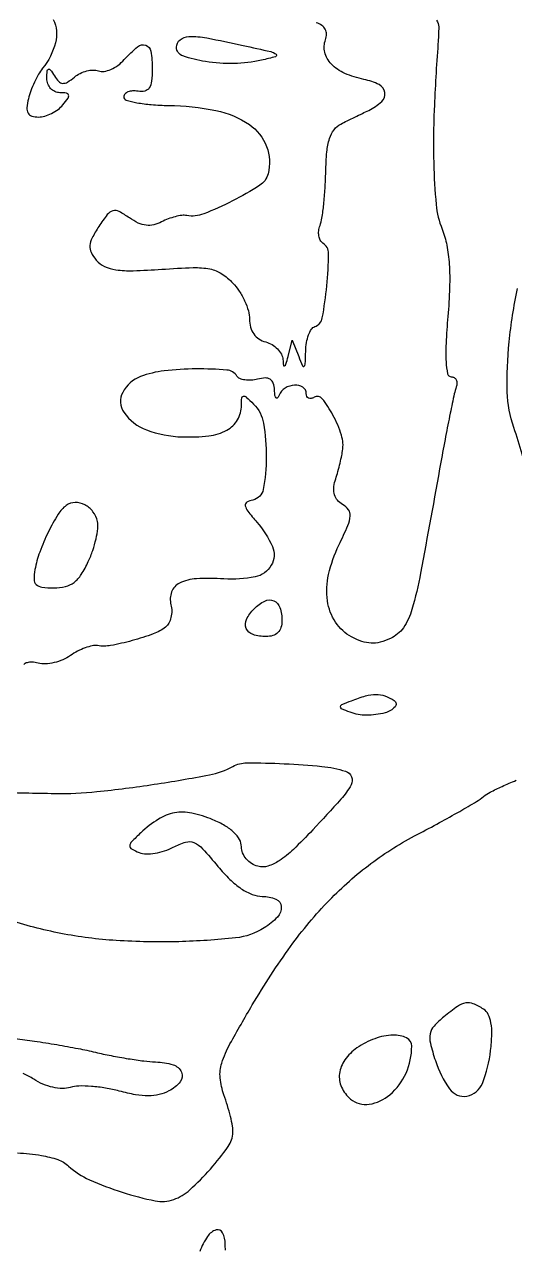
# Model space of a CAD drawing. Extents: x 0 to 5034, y 0 to 2560.
# Drawn here: x 4847.2 to 4907.7, y 1812 to 1962.4 of the extents above; entities that cross this region are included whole.
import ezdxf

# ---------------------------------------------------------------- set-up
doc = ezdxf.new("R2010")
doc.units = 0

msp = doc.modelspace()

# ---------------------------------------------------------------- linework, layer by layer
for points in [[(4850.793555, 1963.021251, -0.181928), (4851.08198, 1960.145575, -0.104784), (4849.489029, 1957, 0.039388), (4848.986918, 1956.264227, 0.020631), (4848.475804, 1955.279687, 0.020392), (4848.032225, 1954.221116, 0.029352), (4847.734649, 1953.25, 0.037762), (4847.553889, 1952.152035, 0.148628), (4847.693504, 1951.4886, 0.196257), (4848.146539, 1951.121726, 0.073408), (4848.971175, 1951, 0.070505), (4849.745355, 1951.109713, 0.044599), (4850.596766, 1951.440625, 0.044004), (4851.392203, 1951.92589, 0.060659), (4852, 1952.5, 0.020633), (4852.618371, 1953.310961, 0.217533), (4852.691858, 1953.71069, 0.304492), (4852.434686, 1953.942264, 0.035496), (4851.622445, 1954, -0.107306), (4851.004632, 1954.134135, -0.10042), (4850.481091, 1954.514062, -0.096718), (4850.132895, 1955.081944, -0.091742), (4850.015313, 1955.75, -0.01312), (4850.048091, 1956.68645, -0.304309), (4850.202142, 1956.888239, -0.330568), (4850.434072, 1956.813799, -0.014385), (4850.939097, 1956.064302, 0.050784), (4851.480225, 1955.375141, 0.189171), (4851.972414, 1955.149567, 0.156345), (4852.549057, 1955.299489, 0.032057), (4853.41105, 1955.926178, -0.058913), (4854.11442, 1956.382028, -0.052543), (4854.932024, 1956.682661, -0.055673), (4855.735554, 1956.792731, -0.098142), (4856.393309, 1956.679315, 0.133554), (4857.064109, 1956.61142, 0.062165), (4857.909074, 1956.862496, 0.055101), (4858.786768, 1957.368645, 0.050554), (4859.561032, 1958.067439, -0.033145), (4861.202591, 1959.655917, -0.260742), (4862.205916, 1959.851556, -0.283236), (4862.83812, 1959.102849, -0.037321), (4863, 1956.937142, -0.025867), (4862.921378, 1955.418417, -0.115661), (4862.631359, 1954.581934, -0.19606), (4862.092995, 1954.19796, -0.100374), (4861.25, 1954.170756, 0.053378), (4860.580233, 1954.211773, 0.082352), (4860.014063, 1954.091203, 0.11259), (4859.637822, 1953.83469, 0.189255), (4859.5, 1953.483614, 0.330559), (4859.788476, 1953.094947, 0.026043), (4861.115625, 1952.767756, 0.027325), (4862.891683, 1952.52651, 0.016817), (4865, 1952.427896, -0.045993), (4870.853733, 1951.810801, -0.101444), (4874.977258, 1950.071531, -0.151862), (4877.101109, 1947.379871, -0.156864), (4877.288795, 1943.996352, -0.189363), (4876.262392, 1942.588826, -0.023322), (4872.898338, 1940.663615, -0.025455), (4869.346023, 1939.067609, -0.137577), (4867.261314, 1938.862811, 0.075087), (4866.656273, 1938.878316, 0.030199), (4865.841084, 1938.726057, 0.029044), (4864.967754, 1938.452935, 0.032568), (4864.16592, 1938.088798, -0.064264), (4863.185654, 1937.716411, -0.089398), (4862.250239, 1937.663625, -0.0802), (4861.281552, 1937.94428, -0.042263), (4860.195874, 1938.575358, 0.032043), (4858.91559, 1939.354942, 0.19101), (4858.152635, 1939.435664, 0.160083), (4857.463915, 1938.97499, 0.02094), (4856.422978, 1937.522793, 0.024045), (4855.586776, 1936.102014, 0.10204), (4855.315128, 1935.159113, 0.136315), (4855.477193, 1934.333521, 0.057044), (4856.102556, 1933.376428, 0.111148), (4857.113087, 1932.597506, 0.074135), (4858.520116, 1932.181771, 0.042404), (4860.651574, 1932.065409, 0.010303), (4864.175046, 1932.244637, -0.009862), (4868.059464, 1932.445661, -0.055759), (4870.123944, 1932.281355, -0.095383), (4871.56586, 1931.703743, -0.061428), (4872.9542, 1930.548752, -0.045262), (4873.73724, 1929.547542, -0.035748), (4874.399046, 1928.341278, -0.036859), (4874.853254, 1927.1222, -0.07086), (4875, 1926.091929, 0.067295), (4875.134108, 1925.100022, 0.088003), (4875.526747, 1924.275286, 0.092259), (4876.161545, 1923.663527, 0.081969), (4877, 1923.289749, -0.06955), (4877.773225, 1922.967696, -0.065423), (4878.446575, 1922.44057, -0.069834), (4878.922341, 1921.796884, -0.106946), (4879.116001, 1921.133369, 0.016441), (4879.191521, 1920.408283, 0.532713), (4879.325427, 1920.342739, 0.19297), (4879.489003, 1920.551005, 0.007683), (4879.750794, 1921.5), (4880.269584, 1923.5), (4881.064507, 1921.5, 0.007975), (4881.547371, 1920.339407, 0.488336), (4881.736656, 1920.290663, 0.2214), (4881.874031, 1920.555495, 0.004098), (4881.929715, 1922.166667, -0.036349), (4882.033658, 1923.212997, -0.045793), (4882.286808, 1924.152485, -0.052737), (4882.639293, 1924.86375, -0.172575), (4883.046653, 1925.182218, 0.273747), (4883.976642, 1926.254085, 0.020809), (4884.5283, 1930.207962, 0.020994), (4884.747963, 1934.195287, 0.26342), (4884.047918, 1935.470385, -0.13456), (4883.72638, 1935.815733, -0.080033), (4883.547072, 1936.352366, -0.070046), (4883.532416, 1936.992679, -0.062438), (4883.691796, 1937.639217, 0.054249), (4883.932607, 1938.551733, 0.010769), (4884.148614, 1940.228917, 0.011285), (4884.314743, 1942.202472, 0.010289), (4884.398122, 1944.243281, -0.017838), (4884.535598, 1946.698854, -0.053273), (4884.866258, 1948.346603, -0.082686), (4885.422209, 1949.442465, -0.120009), (4886.25, 1950.136089, -0.000477), (4887.042555, 1950.526404, -0.000288), (4887.982516, 1950.987525, -0.000289), (4888.916855, 1951.444552, -0.000506), (4889.690481, 1951.821443, 0.069502), (4891.294065, 1952.897696, 0.253385), (4891.694198, 1954.012559, 0.244281), (4890.980962, 1954.988904, 0.065922), (4889.108364, 1955.628327, -0.05428), (4886.73969, 1956.37625, -0.097223), (4885.071127, 1957.537819, -0.132134), (4884.275641, 1958.973141, -0.153627), (4884.371266, 1960.525119, 0.092426), (4884.496002, 1961.202597, 0.124961), (4884.34202, 1961.803431, 0.117647), (4883.909444, 1962.283187, 0.075987), (4883.233141, 1962.610852, -0.014526)], [(4898.056451, 1962.925604, -0.166287), (4898.326863, 1962.108368, -0.01623), (4898.23727, 1960, 0.008551), (4897.768486, 1951.901939, 0.015821), (4897.708643, 1945.313789, 0.018243), (4898.009793, 1940.218758, 0.071905), (4898.752252, 1937.172705, -0.048729), (4899.32325, 1935.225653, -0.030751), (4899.622059, 1932.874312, -0.024777), (4899.66629, 1929.997961, -0.012971), (4899.451126, 1926.422705, 0.00904), (4899.22622, 1923.11897, 0.026708), (4899.234202, 1920.8448, 0.035725), (4899.424854, 1919.367348, 0.356846), (4899.874025, 1919, -0.132151), (4900.242813, 1918.900796, -0.148283), (4900.492874, 1918.632812, -0.123407), (4900.57958, 1918.227644, -0.077769), (4900.487731, 1917.75, 0.033494), (4900.247623, 1916.909423, 0.002364), (4899.746365, 1914.517188, 0.003332), (4899.180652, 1911.655275, 0.002506), (4898.595143, 1908.5, -0.001417), (4896.08871, 1894.827119, -0.023677), (4895.030775, 1890.33874, -0.081841), (4893.96867, 1888.095181, -0.135268), (4892.371178, 1886.759351, -0.043731), (4891.103976, 1886.310923, -0.073276), (4889.982682, 1886.191137, -0.072073), (4888.861619, 1886.399497, -0.040957), (4887.593593, 1886.94991, -0.125177), (4885.603549, 1888.76866, -0.111251), (4884.614664, 1891.398307, -0.090598), (4884.753706, 1894.660206, -0.056754), (4886.019374, 1898.276236, 0.010092), (4887.123291, 1900.68396, 0.080408), (4887.423991, 1901.865346, 0.18549), (4887.204864, 1902.633035, 0.10431), (4886.464695, 1903.279696, -0.086949), (4885.841081, 1903.787782, -0.10385), (4885.473852, 1904.449403, -0.093554), (4885.381849, 1905.258787, -0.058554), (4885.5628, 1906.197864, 0.009371), (4885.831009, 1907.101298, 0.006665), (4886.099002, 1908.123013, 0.006731), (4886.32867, 1909.10512, 0.014212), (4886.474753, 1909.873645, 0.116821), (4886.332901, 1911.808851, 0.046003), (4885.29136, 1914.288211, 0.046918), (4883.962766, 1916.301079, 0.378458), (4882.957412, 1916.473679, -0.087388), (4882.591809, 1916.327975, -0.166252), (4882.28124, 1916.366868, -0.178673), (4882.074283, 1916.583264, -0.102732), (4882, 1916.940983, 0.256354), (4881.580647, 1917.705149, 0.157317), (4880.560848, 1917.970897, 0.12343), (4879.385797, 1917.603836, 0.161091), (4878.662281, 1916.75, -0.073498), (4878.460668, 1916.406107, -0.454677), (4878.280592, 1916.39884, -0.156943), (4878.138563, 1916.695653, -0.023178), (4878.078947, 1917.366631, 0.065878), (4877.930666, 1918.211023, 0.174572), (4877.564625, 1918.691468, 0.15759), (4876.946767, 1918.856801, 0.051203), (4876.000996, 1918.710511, -0.046215), (4875.194768, 1918.577577, -0.054994), (4874.424696, 1918.607491, -0.064046), (4873.801315, 1918.78447, -0.15438), (4873.441979, 1919.09388, 0.239715), (4872.218433, 1919.83845, 0.020488), (4868.43534, 1919.971481, 0.027205), (4864.469782, 1919.732397, 0.062257), (4861.5651, 1919.024751, 0.181389), (4859.361153, 1917.083154, 0.280745), (4859.503091, 1914.624949, 0.154554), (4862.310037, 1912.450775, 0.08037), (4866.702138, 1911.597134, 0.03642), (4869.974779, 1911.732169, 0.094542), (4872.217803, 1912.432341, 0.140832), (4873.520553, 1913.697903, 0.130751), (4874, 1915.5, -0.023479), (4874.042834, 1916.411664, -0.359922), (4874.25, 1916.619048, -0.212313), (4874.6045, 1916.500207, -0.010881), (4875.5, 1915.642857, -0.155201), (4876.72591, 1913.273392, -0.044303), (4877.064821, 1909.096356, -0.043112), (4876.692019, 1905.131886, -0.306659), (4875.410293, 1903.823324, 0.080926), (4874.673566, 1903.54421, 0.317169), (4874.480712, 1903.126882, 0.122074), (4874.782154, 1902.459638, 0.012126), (4875.910293, 1901.09699, -0.075692), (4877.815032, 1898.090236, -0.23938), (4877.684743, 1895.779912, -0.216086), (4875.688176, 1894.357809, -0.063763), (4871.848256, 1894.104254, 0.027907), (4868.451539, 1894.12334, 0.100972), (4866.368078, 1893.588144, 0.193085), (4865.388407, 1892.507908, 0.153928), (4865.309647, 1890.923909, -0.064053), (4865.409211, 1890.149387, -0.059197), (4865.314528, 1889.353036, -0.063197), (4865.049707, 1888.65546, -0.104613), (4864.646765, 1888.174655, -0.07838), (4863.135538, 1887.332569, -0.021513), (4860.531453, 1886.501537, -0.021105), (4857.878457, 1885.897992, -0.086735), (4856.236165, 1885.884117, 0.096383), (4855.60969, 1885.866832, 0.033677), (4854.741143, 1885.610401, 0.031961), (4853.799511, 1885.191797, 0.032211), (4852.921473, 1884.657551, -0.053235), (4851.993871, 1884.145193, -0.042269), (4850.904558, 1883.791704, -0.043652), (4849.825603, 1883.637401, -0.077801), (4848.935308, 1883.727168, 0.047804), (4848.194112, 1883.846966, 0.08051), (4847.568497, 1883.786742, 0.118638), (4847.154503, 1883.564424, 0.213615)], [(4909.373717, 1906.089266, 0.038647), (4907.58757, 1912.751801, -0.07894), (4906.785856, 1917.117104, -0.030327), (4907.01191, 1923.297918, -0.029873), (4908.054781, 1929.889157, -0.039698)], [(4843.650361, 1867.833092, 0.002679), (4851, 1867.677944, 0.029713), (4856.188477, 1867.904614, 0.011892), (4863.243999, 1868.804445, 0.009229), (4870.055318, 1869.967291, 0.078942), (4872.958189, 1871.010855, -0.126665), (4874.660269, 1871.446697, -0.010375), (4879.287616, 1871.344611, -0.014345), (4883.919281, 1871.01291, -0.05089), (4886.833158, 1870.416554, -0.221862), (4887.583166, 1869.731433, -0.229881), (4887.525127, 1868.731593, -0.055467), (4886.265792, 1866.970256, -0.005652), (4882.788163, 1863.183266, -0.01353), (4880.41078, 1860.785838, -0.044099), (4878.665919, 1859.390931, -0.071877), (4877.265538, 1858.726949, -0.139653), (4876.038163, 1858.700271, -0.079135), (4875.253225, 1859.044906, -0.074057), (4874.593747, 1859.622738, -0.077085), (4874.152329, 1860.343389, -0.099252), (4874, 1861.103211, 0.129105), (4873.766461, 1861.992593, 0.074715), (4873.081915, 1862.869664, 0.057866), (4871.974663, 1863.699773, 0.032994), (4870.475496, 1864.445792, 0.047037), (4867.874975, 1865.255289, 0.097244), (4865.75545, 1865.284738, 0.096553), (4863.772401, 1864.50989, 0.045897), (4861.592588, 1862.829509, 0.012127), (4860.461483, 1861.726735, 0.176538), (4860.235289, 1861.226086, 0.295585), (4860.446434, 1860.839521, 0.032426), (4861.410048, 1860.396144, 0.089111), (4862.247611, 1860.236233, 0.04168), (4863.352688, 1860.316393, 0.039541), (4864.530046, 1860.597988, 0.044427), (4865.601129, 1861.054123, -0.04982), (4867.11818, 1861.680977, -0.176384), (4868.153385, 1861.622015, -0.10648), (4869.212731, 1860.868562, -0.012758), (4871.106472, 1858.686998, 0.027313), (4872.569902, 1857.09705, 0.044729), (4873.989131, 1855.942788, 0.05459), (4875.33405, 1855.235192, 0.09409), (4876.572804, 1855, -0.098782), (4878.257977, 1854.663791, -0.287341), (4878.91586, 1853.737067, -0.207402), (4878.443739, 1852.448767, -0.063152), (4876.797881, 1851.105847, -0.113197), (4873.278765, 1849.889394, -0.020173), (4866.287842, 1849.42004, -0.0226), (4858.568708, 1849.562832, -0.031833), (4851.742331, 1850.43679, -0.032176), (4845.106428, 1852.168786, -0.025858)], [(4846.387876, 1823.401236, -0.02821), (4849.333829, 1823.086066, -0.043058), (4851.355434, 1822.571919, -0.100366), (4852.693067, 1821.778857, 0.078184), (4855.258073, 1820.101342, 0.028847), (4859.306104, 1818.55239, 0.026377), (4863.372331, 1817.49227, 0.138657), (4865.651777, 1817.659563, 0.096766), (4867.641408, 1818.85694, 0.028105), (4870.17056, 1821.41394, 0.025812), (4872.370742, 1824.179016, 0.149108), (4872.959359, 1825.929002, 0.052526), (4872.901359, 1826.685472, 0.013772), (4872.648629, 1827.876921, 0.013834), (4872.283816, 1829.225293, 0.01377), (4871.844483, 1830.553531, -0.063501), (4871.377364, 1832.641029, -0.100133), (4871.571458, 1834.460237, -0.050446), (4872.591695, 1836.828973, -0.006506), (4875.340726, 1841.624529, -0.02311), (4880.066153, 1848.841179, -0.036026), (4884.840162, 1854.532485, -0.040014), (4889.964013, 1859.0339, -0.0402), (4895.731828, 1862.653879, 0.004424), (4898.422798, 1864.085654, 0.00542), (4900.910618, 1865.472861, 0.004558), (4902.97606, 1866.679198, 0.038306), (4903.85751, 1867.300927, -0.053423), (4904.65989, 1867.831376, -0.012075), (4906.131084, 1868.547934, -0.012378), (4907.877886, 1869.295419, -0.011727)], [(4846.095656, 1837.482941, -0.008492), (4848.492618, 1837.172107, -0.00562), (4851.234349, 1836.73757, -0.005657), (4853.889694, 1836.255101, -0.010934), (4856, 1835.798867, 0.010528), (4857.936504, 1835.378561, 0.008469), (4860.034669, 1835.005996, 0.008577), (4861.985502, 1834.727809, 0.021593), (4863.415896, 1834.611244, -0.063831), (4865.572448, 1834.250771, -0.215249), (4866.624321, 1833.333518, -0.290531), (4866.465318, 1832.17044, -0.094792), (4865.056588, 1831.030285, -0.06531), (4863.864786, 1830.580377, -0.057043), (4862.540357, 1830.425288, -0.045133), (4860.953965, 1830.56461, -0.021311), (4858.946657, 1831.014364, 0.024033), (4857.25127, 1831.384551, 0.022972), (4855.502443, 1831.597167, 0.023615), (4853.943521, 1831.640554, 0.072108), (4852.901871, 1831.468855, -0.08397), (4851.931315, 1831.332296, -0.048297), (4850.756385, 1831.479076, -0.044958), (4849.526508, 1831.873931, -0.044912), (4848.386567, 1832.482367, 0.04657), (4847.093956, 1833.166803, 0.053741)], [(4872.040567, 1811.424426, -0.027307), (4872, 1812.166667, 0.111372), (4871.686359, 1813.557276, 0.368242), (4870.893986, 1813.912526, 0.179194), (4869.829668, 1813.122045, 0.050143), (4868.86183, 1811.25, 0.058756)]]:
    msp.add_lwpolyline(points, format="xyb")
for points in [[(4874.200779, 1959.827186, -0.002607), (4877.616687, 1959.052482, -0.112186), (4878.280344, 1958.73053, -0.610944), (4878.219391, 1958.431631, -0.014889), (4876.481899, 1958.000913, -0.047599), (4873.081957, 1957.59752, -0.043837), (4869.569541, 1957.824912, -0.045966), (4866.772239, 1958.521726, -0.318893), (4866, 1959.609406, -0.229267), (4866.443385, 1960.525543, -0.162087), (4867.535604, 1960.921674, -0.053562), (4869.738822, 1960.743991, -0.007578)], [(4852.407722, 1903.15748, 0.099136), (4851.390583, 1902.06121, 0.023777), (4850.188587, 1899.875548, 0.025292), (4849.135774, 1897.417567, 0.042229), (4848.53658, 1895.25, 0.047266), (4848.42798, 1894.05764, 0.202823), (4848.70228, 1893.415761, 0.164165), (4849.401903, 1893.08528, 0.028976), (4850.872205, 1893, 0.059555), (4852.296825, 1893.170291, 0.104029), (4853.365388, 1893.680222, 0.088195), (4854.250539, 1894.645162, 0.033811), (4855.124697, 1896.25, 0.025768), (4855.669921, 1897.616472, 0.025621), (4856.072869, 1899.034364, 0.02649), (4856.294723, 1900.306276, 0.084348), (4856.252983, 1901.164856, 0.107536), (4855.691821, 1902.384818, 0.112298), (4854.681606, 1903.238759, 0.124766), (4853.488746, 1903.517876, 0.152875)], [(4879, 1888.940983, -0.076716), (4878.872169, 1888.112742, -0.12036), (4878.5, 1887.5, -0.12036), (4877.887258, 1887.127831, -0.076716), (4877.059017, 1887, -0.076973), (4875.429405, 1887.252369, -0.216841), (4874.593602, 1888.006929, -0.222174), (4874.624553, 1889.116892, -0.08024), (4875.571429, 1890.428571, -0.08024), (4876.883108, 1891.375447, -0.222174), (4877.993071, 1891.406398, -0.216841), (4878.747631, 1890.570595, -0.076973)], [(4892.845021, 1879.116944, -0.474215), (4892.939902, 1878.332061, -0.137512), (4891.722595, 1877.615263, -0.063513), (4889.413082, 1877.308605, -0.093158), (4887.402578, 1877.675758, -0.012675), (4886.350663, 1878.110313, -0.329306), (4886.207377, 1878.362054, -0.26619), (4886.397706, 1878.618162, -0.009501), (4887.573115, 1879.104581, -0.024208), (4889.318089, 1879.692474, -0.06866), (4890.587018, 1879.870583, -0.08626), (4891.684128, 1879.68254, -0.055817)], [(4898.973855, 1840.179913, 0.037369), (4897.745339, 1839.023064, 0.137576), (4897.269284, 1838.07957, 0.109273), (4897.297323, 1836.90287, 0.01932), (4897.911439, 1834.768341, 0.074311), (4899.674736, 1831.272176, 0.291626), (4901.809081, 1830.400297, 0.259533), (4903.713845, 1831.964576, 0.065185), (4904.725129, 1836.006122, 0.020929), (4904.869257, 1837.972939, 0.049963), (4904.769074, 1839.43218, 0.072191), (4904.435201, 1840.465487, 0.138212), (4903.857612, 1841.109163, 0.043131), (4902.577823, 1841.773104, 0.146123), (4901.651758, 1841.868046, 0.106165), (4900.655322, 1841.447272, 0.017391)], [(4888.25, 1836.325576, 0.083964), (4886.758375, 1834.859899, 0.125747), (4886.090312, 1833.169929, 0.139048), (4886.344239, 1831.490332, 0.113408), (4887.452012, 1830.039826, 0.213991), (4889.762383, 1829.397673, 0.141167), (4892.306809, 1830.567692, 0.11024), (4894.294761, 1833.239292, 0.105419), (4895, 1836.547053, 0.288854), (4894.360061, 1837.56235, 0.120274), (4892.706027, 1837.909016, 0.079824), (4890.445602, 1837.469343, 0.064506)]]:
    msp.add_lwpolyline(points, format="xyb", close=True)

doc.saveas('drawing.dxf')
